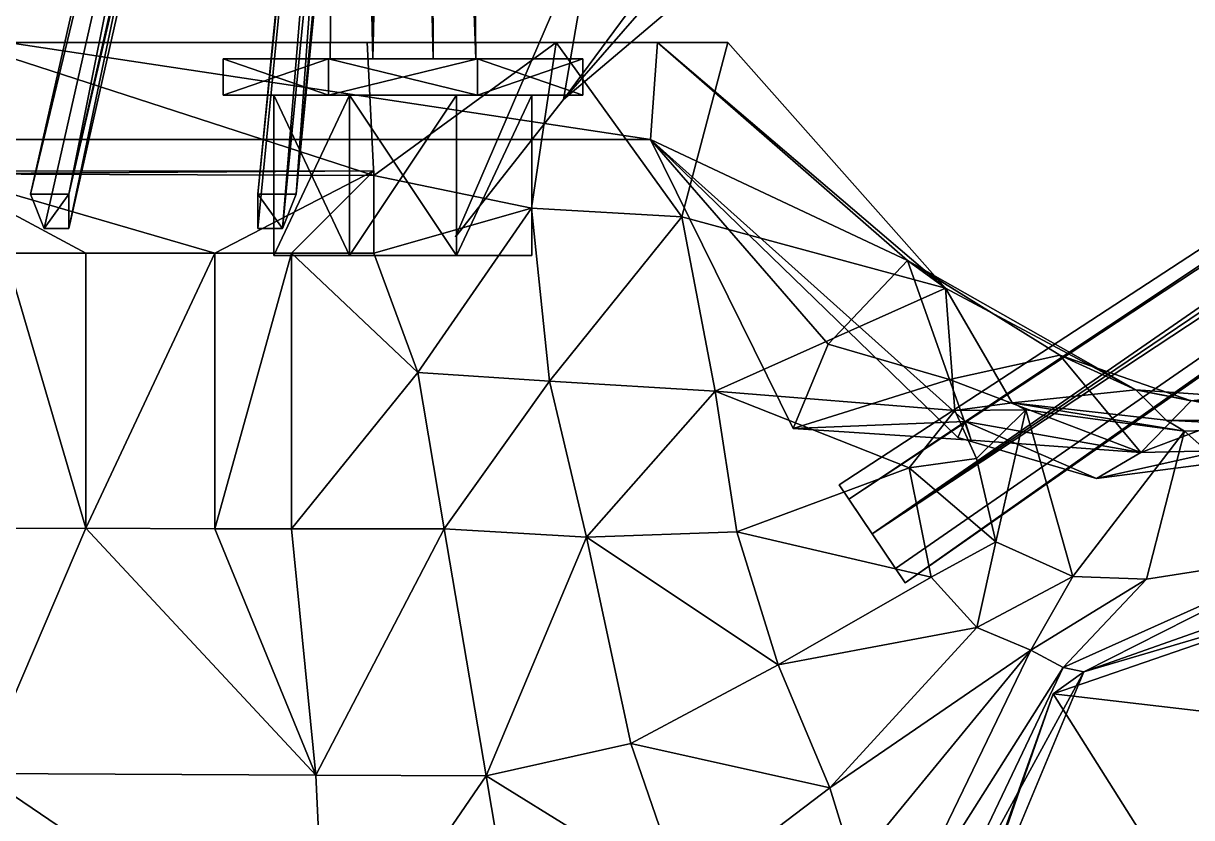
# Model space of a CAD drawing. Extents: x -936 to 1055, y -439 to 1376.
# Drawn here: x 227 to 627.7, y -66.3 to 206.1 of the extents above; entities that cross this region are included whole.
import ezdxf

# ---------------------------------------------------------------- set-up
doc = ezdxf.new("R2010")
doc.units = 0
doc.layers.get('0').update_dxf_attribs({"linetype": 'CONTINUOUS'})

msp = doc.modelspace()

# ---------------------------------------------------------------- linework, layer by layer
at = {"color": 7}
for points in [[(229.47, 147.49, -323.46), (344.09, 654.57, -31.68), (348.74, 642.83, -20.45), (229.47, 147.49, -323.46)], [(229.47, 147.49, -323.46), (242.59, 147.49, -323.46), (344.09, 654.57, -31.68), (229.47, 147.49, -323.46)], [(348.74, 642.83, 20.45), (344.09, 654.57, 31.68), (229.47, 147.49, 323.46), (348.74, 642.83, 20.45)], [(344.09, 654.57, 31.68), (242.59, 147.49, 323.46), (229.47, 147.49, 323.46), (344.09, 654.57, 31.68)], [(242.59, 147.49, -323.46), (357.21, 654.57, -31.68), (344.09, 654.57, -31.68), (242.59, 147.49, -323.46)], [(242.59, 147.49, -323.46), (357.21, 642.83, -20.45), (357.21, 654.57, -31.68), (242.59, 147.49, -323.46)], [(344.09, 654.57, 31.68), (357.21, 654.57, 31.68), (242.59, 147.49, 323.46), (344.09, 654.57, 31.68)], [(357.21, 654.57, 31.68), (357.21, 642.83, 20.45), (242.59, 147.49, 323.46), (357.21, 654.57, 31.68)], [(307.46, 147.49, -323.46), (357.21, 654.57, -31.68), (357.21, 642.83, -20.45), (307.46, 147.49, -323.46)], [(307.46, 147.49, -323.46), (320.58, 147.49, -323.46), (357.21, 654.57, -31.68), (307.46, 147.49, -323.46)], [(357.21, 642.83, 20.45), (357.21, 654.57, 31.68), (307.46, 147.49, 323.46), (357.21, 642.83, 20.45)], [(357.21, 654.57, 31.68), (320.58, 147.49, 323.46), (307.46, 147.49, 323.46), (357.21, 654.57, 31.68)], [(320.58, 147.49, -323.46), (370.34, 654.57, -31.68), (357.21, 654.57, -31.68), (320.58, 147.49, -323.46)], [(320.58, 147.49, -323.46), (365.68, 642.83, -20.45), (370.34, 654.57, -31.68), (320.58, 147.49, -323.46)], [(357.21, 654.57, 31.68), (370.34, 654.57, 31.68), (320.58, 147.49, 323.46), (357.21, 654.57, 31.68)], [(370.34, 654.57, 31.68), (365.68, 642.83, 20.45), (320.58, 147.49, 323.46), (370.34, 654.57, 31.68)], [(234.12, 135.74, -312.23), (229.47, 147.49, -323.46), (348.74, 642.83, -20.45), (234.12, 135.74, -312.23)], [(348.74, 642.83, 20.45), (229.47, 147.49, 323.46), (234.12, 135.74, 312.23), (348.74, 642.83, 20.45)], [(242.59, 135.74, -312.23), (234.12, 135.74, -312.23), (348.74, 642.83, -20.45), (242.59, 135.74, -312.23)], [(348.74, 642.83, 20.45), (234.12, 135.74, 312.23), (242.59, 135.74, 312.23), (348.74, 642.83, 20.45)], [(242.59, 147.49, -323.46), (242.59, 135.74, -312.23), (357.21, 642.83, -20.45), (242.59, 147.49, -323.46)], [(242.59, 135.74, -312.23), (348.74, 642.83, -20.45), (357.21, 642.83, -20.45), (242.59, 135.74, -312.23)], [(357.21, 642.83, 20.45), (242.59, 135.74, 312.23), (242.59, 147.49, 323.46), (357.21, 642.83, 20.45)], [(357.21, 642.83, 20.45), (348.74, 642.83, 20.45), (242.59, 135.74, 312.23), (357.21, 642.83, 20.45)], [(315.93, 135.74, -312.23), (307.46, 135.74, -312.23), (357.21, 642.83, -20.45), (315.93, 135.74, -312.23)], [(307.46, 135.74, -312.23), (307.46, 147.49, -323.46), (357.21, 642.83, -20.45), (307.46, 135.74, -312.23)], [(357.21, 642.83, 20.45), (307.46, 135.74, 312.23), (315.93, 135.74, 312.23), (357.21, 642.83, 20.45)], [(357.21, 642.83, 20.45), (307.46, 147.49, 323.46), (307.46, 135.74, 312.23), (357.21, 642.83, 20.45)], [(315.93, 135.74, -312.23), (357.21, 642.83, -20.45), (365.68, 642.83, -20.45), (315.93, 135.74, -312.23)], [(320.58, 147.49, -323.46), (315.93, 135.74, -312.23), (365.68, 642.83, -20.45), (320.58, 147.49, -323.46)], [(365.68, 642.83, 20.45), (357.21, 642.83, 20.45), (315.93, 135.74, 312.23), (365.68, 642.83, 20.45)], [(365.68, 642.83, 20.45), (315.93, 135.74, 312.23), (320.58, 147.49, 323.46), (365.68, 642.83, 20.45)], [(336.76, 642.83, -8.47), (336.76, 642.83, 8.47), (332.19, 193.93, 10.36), (336.76, 642.83, -8.47)], [(332.19, 193.93, -10.36), (336.76, 642.83, -8.47), (332.19, 193.93, 10.36), (332.19, 193.93, -10.36)], [(346.85, 193.93, -25.02), (336.76, 642.83, -8.47), (332.19, 193.93, -10.36), (346.85, 193.93, -25.02)], [(332.19, 193.93, 10.36), (336.76, 642.83, 8.47), (346.85, 193.93, 25.02), (332.19, 193.93, 10.36)], [(346.85, 193.93, -25.02), (348.74, 642.83, -20.45), (336.76, 642.83, -8.47), (346.85, 193.93, -25.02)], [(336.76, 642.83, 8.47), (348.74, 642.83, 20.45), (346.85, 193.93, 25.02), (336.76, 642.83, 8.47)], [(357.21, 642.83, -20.45), (348.74, 642.83, -20.45), (346.85, 193.93, -25.02), (357.21, 642.83, -20.45)], [(367.58, 193.93, -25.02), (357.21, 642.83, -20.45), (346.85, 193.93, -25.02), (367.58, 193.93, -25.02)], [(346.85, 193.93, 25.02), (348.74, 642.83, 20.45), (357.21, 642.83, 20.45), (346.85, 193.93, 25.02)], [(346.85, 193.93, 25.02), (357.21, 642.83, 20.45), (367.58, 193.93, 25.02), (346.85, 193.93, 25.02)], [(367.58, 193.93, -25.02), (365.68, 642.83, -20.45), (357.21, 642.83, -20.45), (367.58, 193.93, -25.02)], [(357.21, 642.83, 20.45), (365.68, 642.83, 20.45), (367.58, 193.93, 25.02), (357.21, 642.83, 20.45)], [(382.23, 193.93, -10.36), (377.66, 642.83, -8.47), (365.68, 642.83, -20.45), (382.23, 193.93, -10.36)], [(382.23, 193.93, -10.36), (365.68, 642.83, -20.45), (367.58, 193.93, -25.02), (382.23, 193.93, -10.36)], [(365.68, 642.83, 20.45), (377.66, 642.83, 8.47), (382.23, 193.93, 10.36), (365.68, 642.83, 20.45)], [(367.58, 193.93, 25.02), (365.68, 642.83, 20.45), (382.23, 193.93, 10.36), (367.58, 193.93, 25.02)], [(377.66, 642.83, 8.47), (377.66, 642.83, -8.47), (382.23, 193.93, -10.36), (377.66, 642.83, 8.47)], [(382.23, 193.93, 10.36), (377.66, 642.83, 8.47), (382.23, 193.93, -10.36), (382.23, 193.93, 10.36)], [(506.75, 47.87, 0), (1043.81, 398.59, 0), (510.07, 42.95, 14.34), (506.75, 47.87, 0)], [(510.07, 42.95, -14.34), (1043.81, 398.59, 0), (506.75, 47.87, 0), (510.07, 42.95, -14.34)], [(1043.81, 398.59, 0), (1045.46, 396.14, 7.14), (510.07, 42.95, 14.34), (1043.81, 398.59, 0)], [(510.07, 42.95, -14.34), (1045.46, 396.14, -7.14), (1043.81, 398.59, 0), (510.07, 42.95, -14.34)], [(510.07, 42.95, 14.34), (1045.46, 396.14, 7.14), (518.11, 31.06, 20.29), (510.07, 42.95, 14.34)], [(518.11, 31.06, -20.29), (1045.46, 396.14, -7.14), (510.07, 42.95, -14.34), (518.11, 31.06, -20.29)], [(1045.46, 396.14, 7.14), (1049.46, 390.22, 10.1), (518.11, 31.06, 20.29), (1045.46, 396.14, 7.14)], [(518.11, 31.06, -20.29), (1049.46, 390.22, -10.1), (1045.46, 396.14, -7.14), (518.11, 31.06, -20.29)], [(1053.46, 384.31, -7.14), (1049.46, 390.22, -10.1), (518.11, 31.06, -20.29), (1053.46, 384.31, -7.14)], [(518.11, 31.06, 20.29), (1049.46, 390.22, 10.1), (1053.46, 384.31, 7.14), (518.11, 31.06, 20.29)], [(526.14, 19.18, -14.34), (1053.46, 384.31, -7.14), (518.11, 31.06, -20.29), (526.14, 19.18, -14.34)], [(518.11, 31.06, 20.29), (1053.46, 384.31, 7.14), (526.14, 19.18, 14.34), (518.11, 31.06, 20.29)], [(529.47, 14.26, 0), (1053.46, 384.31, -7.14), (526.14, 19.18, -14.34), (529.47, 14.26, 0)], [(526.14, 19.18, 14.34), (1053.46, 384.31, 7.14), (529.47, 14.26, 0), (526.14, 19.18, 14.34)], [(529.47, 14.26, 0), (1055.12, 381.86, 0), (1053.46, 384.31, -7.14), (529.47, 14.26, 0)], [(1053.46, 384.31, 7.14), (1055.12, 381.86, 0), (529.47, 14.26, 0), (1053.46, 384.31, 7.14)], [(412.29, 180, -286.75), (472.84, 249.52, -296.94), (423.36, 244.48, -355.85), (412.29, 180, -286.75)], [(412.29, 180, -286.75), (450.9, 212.72, -234.29), (472.84, 249.52, -296.94), (412.29, 180, -286.75)], [(423.36, 244.48, 355.85), (472.84, 249.52, 296.94), (412.29, 180, 286.75), (423.36, 244.48, 355.85)], [(472.84, 249.52, 296.94), (450.9, 212.72, 234.29), (412.29, 180, 286.75), (472.84, 249.52, 296.94)], [(375.23, 132.97, -315.43), (412.29, 180, -286.75), (423.36, 244.48, -355.85), (375.23, 132.97, -315.43)], [(423.36, 244.48, -355.85), (412.29, 180, -286.75), (375.23, 132.97, -315.43), (423.36, 244.48, -355.85)], [(423.36, 244.48, 355.85), (412.29, 180, 286.75), (375.23, 132.97, 315.43), (423.36, 244.48, 355.85)], [(375.23, 132.97, 315.43), (412.29, 180, 286.75), (423.36, 244.48, 355.85), (375.23, 132.97, 315.43)], [(423.36, 244.48, -355.85), (459.86, 244.33, -296.94), (412.29, 180, -286.75), (423.36, 244.48, -355.85)], [(412.29, 180, 286.75), (459.86, 244.33, 296.94), (423.36, 244.48, 355.85), (412.29, 180, 286.75)], [(459.86, 244.33, -296.94), (450.9, 212.72, -234.29), (412.29, 180, -286.75), (459.86, 244.33, -296.94)], [(412.29, 180, 286.75), (450.9, 212.72, 234.29), (459.86, 244.33, 296.94), (412.29, 180, 286.75)], [(442.07, 166.28, -221.99), (189.78, 166.28, -242.96), (221.7, 199.52, -255.4), (442.07, 166.28, -221.99)], [(221.7, 199.52, 255.4), (189.78, 166.28, 242.96), (442.07, 166.28, 221.99), (221.7, 199.52, 255.4)], [(206.48, 199.52, -300.86), (195.98, 154.5, -317.41), (347.2, 153.99, -302.72), (206.48, 199.52, -300.86)], [(347.2, 153.99, 302.72), (195.98, 154.5, 317.41), (206.48, 199.52, 300.86), (347.2, 153.99, 302.72)], [(221.7, 199.52, -255.4), (206.48, 199.52, -300.86), (344.98, 199.52, -288.37), (221.7, 199.52, -255.4)], [(206.48, 199.52, -300.86), (347.2, 153.99, -302.72), (344.98, 199.52, -288.37), (206.48, 199.52, -300.86)], [(344.98, 199.52, 288.37), (206.48, 199.52, 300.86), (221.7, 199.52, 255.4), (344.98, 199.52, 288.37)], [(344.98, 199.52, 288.37), (347.2, 153.99, 302.72), (206.48, 199.52, 300.86), (344.98, 199.52, 288.37)], [(444.51, 199.52, -238.95), (221.7, 199.52, -255.4), (344.98, 199.52, -288.37), (444.51, 199.52, -238.95)], [(442.07, 166.28, -221.99), (221.7, 199.52, -255.4), (444.51, 199.52, -238.95), (442.07, 166.28, -221.99)], [(344.98, 199.52, 288.37), (221.7, 199.52, 255.4), (444.51, 199.52, 238.95), (344.98, 199.52, 288.37)], [(444.51, 199.52, 238.95), (221.7, 199.52, 255.4), (442.07, 166.28, 221.99), (444.51, 199.52, 238.95)], [(444.51, 199.52, -238.95), (344.98, 199.52, -288.37), (409.69, 199.52, -282.88), (444.51, 199.52, -238.95)], [(409.69, 199.52, -282.88), (344.98, 199.52, -288.37), (347.2, 153.99, -302.72), (409.69, 199.52, -282.88)], [(409.69, 199.52, 282.88), (344.98, 199.52, 288.37), (444.51, 199.52, 238.95), (409.69, 199.52, 282.88)], [(347.2, 153.99, 302.72), (344.98, 199.52, 288.37), (409.69, 199.52, 282.88), (347.2, 153.99, 302.72)], [(409.69, 199.52, -282.88), (347.2, 153.99, -302.72), (401.25, 142.79, -298.38), (409.69, 199.52, -282.88)], [(401.25, 142.79, 298.38), (347.2, 153.99, 302.72), (409.69, 199.52, 282.88), (401.25, 142.79, 298.38)], [(409.69, 199.52, -282.88), (401.25, 142.79, -298.38), (452.89, 139.73, -292.23), (409.69, 199.52, -282.88)], [(452.89, 139.73, 292.23), (401.25, 142.79, 298.38), (409.69, 199.52, 282.88), (452.89, 139.73, 292.23)], [(468.65, 199.52, -275.25), (444.51, 199.52, -238.95), (409.69, 199.52, -282.88), (468.65, 199.52, -275.25)], [(409.69, 199.52, -282.88), (452.89, 139.73, -292.23), (468.65, 199.52, -275.25), (409.69, 199.52, -282.88)], [(409.69, 199.52, 282.88), (444.51, 199.52, 238.95), (468.65, 199.52, 275.25), (409.69, 199.52, 282.88)], [(468.65, 199.52, 275.25), (452.89, 139.73, 292.23), (409.69, 199.52, 282.88), (468.65, 199.52, 275.25)], [(444.51, 199.52, -238.95), (530.21, 124.85, -197.16), (442.07, 166.28, -221.99), (444.51, 199.52, -238.95)], [(442.07, 166.28, 221.99), (530.21, 124.85, 197.16), (444.51, 199.52, 238.95), (442.07, 166.28, 221.99)], [(444.51, 199.52, -238.95), (468.65, 199.52, -275.25), (543.29, 115.27, -243.59), (444.51, 199.52, -238.95)], [(444.51, 199.52, -238.95), (543.29, 115.27, -243.59), (530.21, 124.85, -197.16), (444.51, 199.52, -238.95)], [(543.29, 115.27, 243.59), (468.65, 199.52, 275.25), (444.51, 199.52, 238.95), (543.29, 115.27, 243.59)], [(530.21, 124.85, 197.16), (543.29, 115.27, 243.59), (444.51, 199.52, 238.95), (530.21, 124.85, 197.16)], [(452.89, 139.73, -292.23), (543.29, 115.27, -243.59), (468.65, 199.52, -275.25), (452.89, 139.73, -292.23)], [(468.65, 199.52, 275.25), (543.29, 115.27, 243.59), (452.89, 139.73, 292.23), (468.65, 199.52, 275.25)], [(295.52, 193.93, -25.56), (295.52, 193.93, 25.56), (295.52, 181.46, 25.56), (295.52, 193.93, -25.56)], [(295.52, 181.46, -25.56), (295.52, 193.93, -25.56), (295.52, 181.46, 25.56), (295.52, 181.46, -25.56)], [(332.19, 193.93, -10.36), (332.19, 193.93, 10.36), (295.52, 193.93, 25.56), (332.19, 193.93, -10.36)], [(295.52, 193.93, -25.56), (332.19, 193.93, -10.36), (295.52, 193.93, 25.56), (295.52, 193.93, -25.56)], [(331.66, 193.93, -61.7), (295.52, 193.93, -25.56), (295.52, 181.46, -25.56), (331.66, 193.93, -61.7)], [(331.66, 181.46, -61.7), (331.66, 193.93, -61.7), (295.52, 181.46, -25.56), (331.66, 181.46, -61.7)], [(331.66, 193.93, -61.7), (332.19, 193.93, -10.36), (295.52, 193.93, -25.56), (331.66, 193.93, -61.7)], [(295.52, 193.93, 25.56), (331.66, 193.93, 61.7), (331.66, 181.46, 61.7), (295.52, 193.93, 25.56)], [(295.52, 181.46, 25.56), (295.52, 193.93, 25.56), (331.66, 181.46, 61.7), (295.52, 181.46, 25.56)], [(295.52, 193.93, 25.56), (332.19, 193.93, 10.36), (331.66, 193.93, 61.7), (295.52, 193.93, 25.56)], [(331.66, 193.93, -61.7), (346.85, 193.93, -25.02), (332.19, 193.93, -10.36), (331.66, 193.93, -61.7)], [(382.77, 193.93, -61.7), (331.66, 193.93, -61.7), (331.66, 181.46, -61.7), (382.77, 193.93, -61.7)], [(382.77, 181.46, -61.7), (382.77, 193.93, -61.7), (331.66, 181.46, -61.7), (382.77, 181.46, -61.7)], [(367.58, 193.93, -25.02), (346.85, 193.93, -25.02), (331.66, 193.93, -61.7), (367.58, 193.93, -25.02)], [(382.77, 193.93, -61.7), (367.58, 193.93, -25.02), (331.66, 193.93, -61.7), (382.77, 193.93, -61.7)], [(332.19, 193.93, 10.36), (346.85, 193.93, 25.02), (331.66, 193.93, 61.7), (332.19, 193.93, 10.36)], [(331.66, 193.93, 61.7), (382.77, 193.93, 61.7), (382.77, 181.46, 61.7), (331.66, 193.93, 61.7)], [(331.66, 181.46, 61.7), (331.66, 193.93, 61.7), (382.77, 181.46, 61.7), (331.66, 181.46, 61.7)], [(331.66, 193.93, 61.7), (346.85, 193.93, 25.02), (367.58, 193.93, 25.02), (331.66, 193.93, 61.7)], [(331.66, 193.93, 61.7), (367.58, 193.93, 25.02), (382.77, 193.93, 61.7), (331.66, 193.93, 61.7)], [(418.91, 193.93, -25.56), (382.23, 193.93, -10.36), (367.58, 193.93, -25.02), (418.91, 193.93, -25.56)], [(418.91, 193.93, -25.56), (367.58, 193.93, -25.02), (382.77, 193.93, -61.7), (418.91, 193.93, -25.56)], [(367.58, 193.93, 25.02), (382.23, 193.93, 10.36), (418.91, 193.93, 25.56), (367.58, 193.93, 25.02)], [(382.77, 193.93, 61.7), (367.58, 193.93, 25.02), (418.91, 193.93, 25.56), (382.77, 193.93, 61.7)], [(382.23, 193.93, 10.36), (382.23, 193.93, -10.36), (418.91, 193.93, -25.56), (382.23, 193.93, 10.36)], [(418.91, 193.93, 25.56), (382.23, 193.93, 10.36), (418.91, 193.93, -25.56), (418.91, 193.93, 25.56)], [(418.91, 193.93, -25.56), (382.77, 193.93, -61.7), (382.77, 181.46, -61.7), (418.91, 193.93, -25.56)], [(418.91, 181.46, -25.56), (418.91, 193.93, -25.56), (382.77, 181.46, -61.7), (418.91, 181.46, -25.56)], [(382.77, 193.93, 61.7), (418.91, 193.93, 25.56), (418.91, 181.46, 25.56), (382.77, 193.93, 61.7)], [(382.77, 181.46, 61.7), (382.77, 193.93, 61.7), (418.91, 181.46, 25.56), (382.77, 181.46, 61.7)], [(418.91, 193.93, 25.56), (418.91, 193.93, -25.56), (418.91, 181.46, -25.56), (418.91, 193.93, 25.56)], [(418.91, 181.46, 25.56), (418.91, 193.93, 25.56), (418.91, 181.46, -25.56), (418.91, 181.46, 25.56)], [(295.52, 181.46, -25.56), (295.52, 181.46, 25.56), (312.97, 181.46, 18.33), (295.52, 181.46, -25.56)], [(312.97, 181.46, -18.33), (295.52, 181.46, -25.56), (312.97, 181.46, 18.33), (312.97, 181.46, -18.33)], [(331.66, 181.46, -61.7), (295.52, 181.46, -25.56), (312.97, 181.46, -18.33), (331.66, 181.46, -61.7)], [(312.97, 181.46, 18.33), (295.52, 181.46, 25.56), (331.66, 181.46, 61.7), (312.97, 181.46, 18.33)], [(312.97, 181.46, -18.33), (312.97, 181.46, 18.33), (312.97, 126.47, 18.33), (312.97, 181.46, -18.33)], [(312.97, 126.47, -18.33), (312.97, 181.46, -18.33), (312.97, 126.47, 18.33), (312.97, 126.47, -18.33)], [(338.89, 126.47, -44.24), (338.89, 181.46, -44.24), (312.97, 181.46, -18.33), (338.89, 126.47, -44.24)], [(338.89, 126.47, -44.24), (312.97, 181.46, -18.33), (312.97, 126.47, -18.33), (338.89, 126.47, -44.24)], [(338.89, 181.46, -44.24), (331.66, 181.46, -61.7), (312.97, 181.46, -18.33), (338.89, 181.46, -44.24)], [(312.97, 126.47, 18.33), (312.97, 181.46, 18.33), (338.89, 181.46, 44.24), (312.97, 126.47, 18.33)], [(312.97, 126.47, 18.33), (338.89, 181.46, 44.24), (338.89, 126.47, 44.24), (312.97, 126.47, 18.33)], [(312.97, 181.46, 18.33), (331.66, 181.46, 61.7), (338.89, 181.46, 44.24), (312.97, 181.46, 18.33)], [(375.54, 181.46, -44.24), (382.77, 181.46, -61.7), (331.66, 181.46, -61.7), (375.54, 181.46, -44.24)], [(375.54, 181.46, -44.24), (331.66, 181.46, -61.7), (338.89, 181.46, -44.24), (375.54, 181.46, -44.24)], [(331.66, 181.46, 61.7), (382.77, 181.46, 61.7), (375.54, 181.46, 44.24), (331.66, 181.46, 61.7)], [(338.89, 181.46, 44.24), (331.66, 181.46, 61.7), (375.54, 181.46, 44.24), (338.89, 181.46, 44.24)], [(375.54, 181.46, -44.24), (338.89, 181.46, -44.24), (338.89, 126.47, -44.24), (375.54, 181.46, -44.24)], [(375.54, 126.47, -44.24), (375.54, 181.46, -44.24), (338.89, 126.47, -44.24), (375.54, 126.47, -44.24)], [(338.89, 181.46, 44.24), (375.54, 181.46, 44.24), (375.54, 126.47, 44.24), (338.89, 181.46, 44.24)], [(338.89, 126.47, 44.24), (338.89, 181.46, 44.24), (375.54, 126.47, 44.24), (338.89, 126.47, 44.24)], [(401.45, 181.46, -18.33), (375.54, 181.46, -44.24), (375.54, 126.47, -44.24), (401.45, 181.46, -18.33)], [(401.45, 126.47, -18.33), (401.45, 181.46, -18.33), (375.54, 126.47, -44.24), (401.45, 126.47, -18.33)], [(418.91, 181.46, -25.56), (382.77, 181.46, -61.7), (375.54, 181.46, -44.24), (418.91, 181.46, -25.56)], [(401.45, 181.46, -18.33), (418.91, 181.46, -25.56), (375.54, 181.46, -44.24), (401.45, 181.46, -18.33)], [(375.54, 126.47, 44.24), (375.54, 181.46, 44.24), (401.45, 181.46, 18.33), (375.54, 126.47, 44.24)], [(375.54, 126.47, 44.24), (401.45, 181.46, 18.33), (401.45, 126.47, 18.33), (375.54, 126.47, 44.24)], [(375.54, 181.46, 44.24), (382.77, 181.46, 61.7), (418.91, 181.46, 25.56), (375.54, 181.46, 44.24)], [(375.54, 181.46, 44.24), (418.91, 181.46, 25.56), (401.45, 181.46, 18.33), (375.54, 181.46, 44.24)], [(401.45, 181.46, 18.33), (401.45, 181.46, -18.33), (401.45, 126.47, -18.33), (401.45, 181.46, 18.33)], [(401.45, 126.47, 18.33), (401.45, 181.46, 18.33), (401.45, 126.47, -18.33), (401.45, 126.47, 18.33)], [(401.45, 181.46, 18.33), (418.91, 181.46, 25.56), (418.91, 181.46, -25.56), (401.45, 181.46, 18.33)], [(401.45, 181.46, 18.33), (418.91, 181.46, -25.56), (401.45, 181.46, -18.33), (401.45, 181.46, 18.33)], [(442.07, 166.28, 0), (189.56, 166.28, 0), (189.78, 166.27, -39.16), (442.07, 166.28, 0)], [(189.78, 166.27, 39.16), (189.56, 166.28, 0), (442.07, 166.28, 0), (189.78, 166.27, 39.16)], [(442.07, 166.28, -39.16), (442.07, 166.28, 0), (189.78, 166.27, -39.16), (442.07, 166.28, -39.16)], [(442.07, 166.28, -221.99), (442.07, 166.28, -39.16), (189.78, 166.27, -39.16), (442.07, 166.28, -221.99)], [(189.78, 166.28, -242.96), (442.07, 166.28, -221.99), (189.78, 166.27, -39.16), (189.78, 166.28, -242.96)], [(189.78, 166.27, 39.16), (442.07, 166.28, 0), (442.07, 166.28, 39.16), (189.78, 166.27, 39.16)], [(189.78, 166.27, 39.16), (442.07, 166.28, 39.16), (442.07, 166.28, 221.99), (189.78, 166.27, 39.16)], [(189.78, 166.27, 39.16), (442.07, 166.28, 221.99), (189.78, 166.28, 242.96), (189.78, 166.27, 39.16)], [(547.54, 64.1, 0), (442.07, 166.28, 0), (442.07, 166.28, -39.16), (547.54, 64.1, 0)], [(549.99, 69.64, -44.51), (547.54, 64.1, 0), (442.07, 166.28, -39.16), (549.99, 69.64, -44.51)], [(442.07, 166.28, -39.16), (491, 67.21, -40.07), (549.99, 69.64, -44.51), (442.07, 166.28, -39.16)], [(503.04, 96.06, -194.23), (491, 67.21, -40.07), (442.07, 166.28, -39.16), (503.04, 96.06, -194.23)], [(442.07, 166.28, -221.99), (503.04, 96.06, -194.23), (442.07, 166.28, -39.16), (442.07, 166.28, -221.99)], [(530.21, 124.85, -197.16), (503.04, 96.06, -194.23), (442.07, 166.28, -221.99), (530.21, 124.85, -197.16)], [(442.07, 166.28, 39.16), (442.07, 166.28, 0), (547.54, 64.1, 0), (442.07, 166.28, 39.16)], [(442.07, 166.28, 39.16), (547.54, 64.1, 0), (549.99, 69.64, 44.51), (442.07, 166.28, 39.16)], [(549.99, 69.64, 44.51), (491, 67.21, 40.07), (442.07, 166.28, 39.16), (549.99, 69.64, 44.51)], [(442.07, 166.28, 39.16), (491, 67.21, 40.07), (503.04, 96.06, 194.23), (442.07, 166.28, 39.16)], [(442.07, 166.28, 39.16), (503.04, 96.06, 194.23), (442.07, 166.28, 221.99), (442.07, 166.28, 39.16)], [(442.07, 166.28, 221.99), (503.04, 96.06, 194.23), (530.21, 124.85, 197.16), (442.07, 166.28, 221.99)], [(347.2, 155.56, -328.2), (347.2, 153.99, -302.72), (195.98, 154.5, -317.41), (347.2, 155.56, -328.2)], [(347.2, 155.56, -328.2), (195.98, 154.5, -317.41), (195.98, 155.46, -337.08), (347.2, 155.56, -328.2)], [(195.98, 155.46, -337.08), (292.63, 127.33, -337.97), (347.2, 155.56, -328.2), (195.98, 155.46, -337.08)], [(195.98, 154.5, 317.41), (347.2, 153.99, 302.72), (347.2, 155.56, 328.2), (195.98, 154.5, 317.41)], [(195.98, 155.46, 337.08), (195.98, 154.5, 317.41), (347.2, 155.56, 328.2), (195.98, 155.46, 337.08)], [(347.2, 155.56, 328.2), (292.63, 127.33, 337.97), (195.98, 155.46, 337.08), (347.2, 155.56, 328.2)], [(195.98, 155.46, -337.08), (220.83, 127.33, -337.97), (248.41, 127.33, -337.97), (195.98, 155.46, -337.08)], [(195.98, 155.46, -337.08), (248.41, 127.33, -337.97), (292.63, 127.33, -337.97), (195.98, 155.46, -337.08)], [(248.41, 127.33, 337.97), (220.83, 127.33, 337.97), (195.98, 155.46, 337.08), (248.41, 127.33, 337.97)], [(292.63, 127.33, 337.97), (248.41, 127.33, 337.97), (195.98, 155.46, 337.08), (292.63, 127.33, 337.97)], [(292.63, 127.33, -337.97), (318.94, 127.33, -337.97), (347.2, 155.56, -328.2), (292.63, 127.33, -337.97)], [(347.2, 155.56, 328.2), (318.94, 127.33, 337.97), (292.63, 127.33, 337.97), (347.2, 155.56, 328.2)], [(318.94, 127.33, -337.97), (347.2, 127.33, -337.97), (347.2, 155.56, -328.2), (318.94, 127.33, -337.97)], [(347.2, 155.56, 328.2), (347.2, 127.33, 337.97), (318.94, 127.33, 337.97), (347.2, 155.56, 328.2)], [(347.2, 127.33, -312.13), (347.2, 153.99, -302.72), (347.2, 155.56, -328.2), (347.2, 127.33, -312.13)], [(347.2, 127.33, -312.13), (347.2, 155.56, -328.2), (347.2, 127.33, -337.97), (347.2, 127.33, -312.13)], [(347.2, 155.56, 328.2), (347.2, 153.99, 302.72), (347.2, 127.33, 312.13), (347.2, 155.56, 328.2)], [(347.2, 127.33, 337.97), (347.2, 155.56, 328.2), (347.2, 127.33, 312.13), (347.2, 127.33, 337.97)], [(401.25, 142.79, -298.38), (347.2, 153.99, -302.72), (347.2, 127.33, -312.13), (401.25, 142.79, -298.38)], [(347.2, 127.33, 312.13), (347.2, 153.99, 302.72), (401.25, 142.79, 298.38), (347.2, 127.33, 312.13)], [(229.47, 147.49, -323.46), (234.12, 135.74, -312.23), (242.59, 147.49, -323.46), (229.47, 147.49, -323.46)], [(242.59, 147.49, 323.46), (234.12, 135.74, 312.23), (229.47, 147.49, 323.46), (242.59, 147.49, 323.46)], [(234.12, 135.74, -312.23), (242.59, 135.74, -312.23), (242.59, 147.49, -323.46), (234.12, 135.74, -312.23)], [(242.59, 147.49, 323.46), (242.59, 135.74, 312.23), (234.12, 135.74, 312.23), (242.59, 147.49, 323.46)], [(315.93, 135.74, -312.23), (320.58, 147.49, -323.46), (307.46, 147.49, -323.46), (315.93, 135.74, -312.23)], [(307.46, 135.74, -312.23), (315.93, 135.74, -312.23), (307.46, 147.49, -323.46), (307.46, 135.74, -312.23)], [(307.46, 147.49, 323.46), (320.58, 147.49, 323.46), (315.93, 135.74, 312.23), (307.46, 147.49, 323.46)], [(307.46, 147.49, 323.46), (315.93, 135.74, 312.23), (307.46, 135.74, 312.23), (307.46, 147.49, 323.46)], [(362.28, 86.35, -307.82), (401.25, 142.79, -298.38), (347.2, 127.33, -312.13), (362.28, 86.35, -307.82)], [(347.2, 127.33, 312.13), (401.25, 142.79, 298.38), (362.28, 86.35, 307.82), (347.2, 127.33, 312.13)], [(362.28, 86.35, -307.82), (407.42, 83.43, -295.61), (401.25, 142.79, -298.38), (362.28, 86.35, -307.82)], [(401.25, 142.79, 298.38), (407.42, 83.43, 295.61), (362.28, 86.35, 307.82), (401.25, 142.79, 298.38)], [(407.42, 83.43, -295.61), (452.89, 139.73, -292.23), (401.25, 142.79, -298.38), (407.42, 83.43, -295.61)], [(401.25, 142.79, 298.38), (452.89, 139.73, 292.23), (407.42, 83.43, 295.61), (401.25, 142.79, 298.38)], [(407.42, 83.43, -295.61), (464.31, 79.95, -284.19), (452.89, 139.73, -292.23), (407.42, 83.43, -295.61)], [(452.89, 139.73, 292.23), (464.31, 79.95, 284.19), (407.42, 83.43, 295.61), (452.89, 139.73, 292.23)], [(543.29, 115.27, -243.59), (452.89, 139.73, -292.23), (464.31, 79.95, -284.19), (543.29, 115.27, -243.59)], [(464.31, 79.95, 284.19), (452.89, 139.73, 292.23), (543.29, 115.27, 243.59), (464.31, 79.95, 284.19)], [(248.41, 33.04, -344.5), (248.41, 127.33, -337.97), (220.83, 127.33, -337.97), (248.41, 33.04, -344.5)], [(220.83, 32.9, -340.5), (248.41, 33.04, -344.5), (220.83, 127.33, -337.97), (220.83, 32.9, -340.5)], [(220.83, 127.33, 337.97), (248.41, 127.33, 337.97), (248.41, 33.04, 344.5), (220.83, 127.33, 337.97)], [(220.83, 127.33, 337.97), (248.41, 33.04, 344.5), (220.83, 32.9, 340.5), (220.83, 127.33, 337.97)], [(292.63, 127.33, -323.31), (248.41, 127.33, -326.96), (248.41, 33.04, -344.5), (292.63, 127.33, -323.31)], [(292.63, 32.8, -337.64), (292.63, 127.33, -323.31), (248.41, 33.04, -344.5), (292.63, 32.8, -337.64)], [(248.41, 127.33, -326.96), (292.63, 127.33, -323.31), (292.63, 127.33, -337.97), (248.41, 127.33, -326.96)], [(248.41, 127.33, -337.97), (248.41, 127.33, -326.96), (292.63, 127.33, -337.97), (248.41, 127.33, -337.97)], [(248.41, 127.33, -337.97), (248.41, 33.04, -344.5), (248.41, 127.33, -326.96), (248.41, 127.33, -337.97)], [(248.41, 33.04, 344.5), (248.41, 127.33, 326.96), (292.63, 127.33, 323.31), (248.41, 33.04, 344.5)], [(248.41, 33.04, 344.5), (292.63, 127.33, 323.31), (292.63, 32.8, 337.64), (248.41, 33.04, 344.5)], [(292.63, 127.33, 337.97), (292.63, 127.33, 323.31), (248.41, 127.33, 326.96), (292.63, 127.33, 337.97)], [(292.63, 127.33, 337.97), (248.41, 127.33, 326.96), (248.41, 127.33, 337.97), (292.63, 127.33, 337.97)], [(248.41, 127.33, 326.96), (248.41, 33.04, 344.5), (248.41, 127.33, 337.97), (248.41, 127.33, 326.96)], [(318.94, 127.33, -337.97), (292.63, 127.33, -337.97), (292.63, 32.8, -337.64), (318.94, 127.33, -337.97)], [(318.94, 127.33, -337.97), (292.63, 32.8, -337.64), (318.94, 32.78, -336.21), (318.94, 127.33, -337.97)], [(292.63, 32.8, -337.64), (292.63, 127.33, -337.97), (292.63, 127.33, -323.31), (292.63, 32.8, -337.64)], [(292.63, 32.8, 337.64), (292.63, 127.33, 337.97), (318.94, 127.33, 337.97), (292.63, 32.8, 337.64)], [(318.94, 32.78, 336.21), (292.63, 32.8, 337.64), (318.94, 127.33, 337.97), (318.94, 32.78, 336.21)], [(292.63, 127.33, 323.31), (292.63, 127.33, 337.97), (292.63, 32.8, 337.64), (292.63, 127.33, 323.31)], [(312.97, 126.47, 18.33), (338.89, 126.47, 44.24), (375.54, 126.47, 44.24), (312.97, 126.47, 18.33)], [(338.89, 126.47, -44.24), (312.97, 126.47, -18.33), (312.97, 126.47, 18.33), (338.89, 126.47, -44.24)], [(338.89, 126.47, -44.24), (312.97, 126.47, 18.33), (375.54, 126.47, 44.24), (338.89, 126.47, -44.24)], [(318.94, 32.78, -336.21), (362.28, 86.35, -307.82), (318.94, 127.33, -313.01), (318.94, 32.78, -336.21)], [(362.28, 86.35, -307.82), (347.2, 127.33, -312.13), (318.94, 127.33, -313.01), (362.28, 86.35, -307.82)], [(318.94, 32.78, -336.21), (318.94, 127.33, -313.01), (318.94, 127.33, -337.97), (318.94, 32.78, -336.21)], [(347.2, 127.33, -337.97), (318.94, 127.33, -337.97), (318.94, 127.33, -313.01), (347.2, 127.33, -337.97)], [(347.2, 127.33, -312.13), (347.2, 127.33, -337.97), (318.94, 127.33, -313.01), (347.2, 127.33, -312.13)], [(318.94, 127.33, 313.01), (362.28, 86.35, 307.82), (318.94, 32.78, 336.21), (318.94, 127.33, 313.01)], [(318.94, 127.33, 313.01), (347.2, 127.33, 312.13), (362.28, 86.35, 307.82), (318.94, 127.33, 313.01)], [(318.94, 127.33, 337.97), (318.94, 127.33, 313.01), (318.94, 32.78, 336.21), (318.94, 127.33, 337.97)], [(318.94, 127.33, 313.01), (318.94, 127.33, 337.97), (347.2, 127.33, 337.97), (318.94, 127.33, 313.01)], [(318.94, 127.33, 313.01), (347.2, 127.33, 337.97), (347.2, 127.33, 312.13), (318.94, 127.33, 313.01)], [(338.89, 126.47, -44.24), (375.54, 126.47, 44.24), (401.45, 126.47, -18.33), (338.89, 126.47, -44.24)], [(338.89, 126.47, -44.24), (401.45, 126.47, -18.33), (375.54, 126.47, -44.24), (338.89, 126.47, -44.24)], [(375.54, 126.47, 44.24), (401.45, 126.47, 18.33), (401.45, 126.47, -18.33), (375.54, 126.47, 44.24)], [(503.04, 96.06, -194.23), (530.21, 124.85, -197.16), (544.61, 83.98, -166.09), (503.04, 96.06, -194.23)], [(544.61, 83.98, 166.09), (530.21, 124.85, 197.16), (503.04, 96.06, 194.23), (544.61, 83.98, 166.09)], [(530.21, 124.85, -197.16), (543.29, 115.27, -243.59), (608.52, 80.49, -197.72), (530.21, 124.85, -197.16)], [(530.21, 124.85, -197.16), (608.52, 80.49, -197.72), (582.48, 92.34, -164.45), (530.21, 124.85, -197.16)], [(530.21, 124.85, -197.16), (582.48, 92.34, -164.45), (544.61, 83.98, -166.09), (530.21, 124.85, -197.16)], [(608.52, 80.49, 197.72), (543.29, 115.27, 243.59), (530.21, 124.85, 197.16), (608.52, 80.49, 197.72)], [(582.48, 92.34, 164.45), (608.52, 80.49, 197.72), (530.21, 124.85, 197.16), (582.48, 92.34, 164.45)], [(544.61, 83.98, 166.09), (582.48, 92.34, 164.45), (530.21, 124.85, 197.16), (544.61, 83.98, 166.09)], [(543.29, 115.27, -243.59), (464.31, 79.95, -284.19), (546.46, 73.33, -263.86), (543.29, 115.27, -243.59)], [(546.46, 73.33, 263.86), (464.31, 79.95, 284.19), (543.29, 115.27, 243.59), (546.46, 73.33, 263.86)], [(608.52, 80.49, -197.72), (543.29, 115.27, -243.59), (566.17, 75.96, -258.23), (608.52, 80.49, -197.72)], [(543.29, 115.27, -243.59), (546.46, 73.33, -263.86), (566.17, 75.96, -258.23), (543.29, 115.27, -243.59)], [(566.17, 75.96, 258.23), (543.29, 115.27, 243.59), (608.52, 80.49, 197.72), (566.17, 75.96, 258.23)], [(566.17, 75.96, 258.23), (546.46, 73.33, 263.86), (543.29, 115.27, 243.59), (566.17, 75.96, 258.23)], [(491, 67.21, -40.07), (503.04, 96.06, -194.23), (544.61, 83.98, -166.09), (491, 67.21, -40.07)], [(544.61, 83.98, 166.09), (503.04, 96.06, 194.23), (491, 67.21, 40.07), (544.61, 83.98, 166.09)], [(544.61, 83.98, -166.09), (582.48, 92.34, -164.45), (610.25, 58.94, -112.77), (544.61, 83.98, -166.09)], [(610.25, 58.94, 112.77), (582.48, 92.34, 164.45), (544.61, 83.98, 166.09), (610.25, 58.94, 112.77)], [(582.48, 92.34, -164.45), (608.52, 80.49, -197.72), (627.57, 76.7, -129.38), (582.48, 92.34, -164.45)], [(582.48, 92.34, -164.45), (627.57, 76.7, -129.38), (610.25, 58.94, -112.77), (582.48, 92.34, -164.45)], [(627.57, 76.7, 129.38), (608.52, 80.49, 197.72), (582.48, 92.34, 164.45), (627.57, 76.7, 129.38)], [(610.25, 58.94, 112.77), (627.57, 76.7, 129.38), (582.48, 92.34, 164.45), (610.25, 58.94, 112.77)], [(318.94, 32.78, -336.21), (371.37, 32.82, -326.3), (362.28, 86.35, -307.82), (318.94, 32.78, -336.21)], [(362.28, 86.35, 307.82), (371.37, 32.82, 326.3), (318.94, 32.78, 336.21), (362.28, 86.35, 307.82)], [(407.42, 83.43, -295.61), (362.28, 86.35, -307.82), (371.37, 32.82, -326.3), (407.42, 83.43, -295.61)], [(371.37, 32.82, 326.3), (362.28, 86.35, 307.82), (407.42, 83.43, 295.61), (371.37, 32.82, 326.3)], [(407.42, 83.43, -295.61), (371.37, 32.82, -326.3), (420.11, 29.89, -301.47), (407.42, 83.43, -295.61)], [(420.11, 29.89, 301.47), (371.37, 32.82, 326.3), (407.42, 83.43, 295.61), (420.11, 29.89, 301.47)], [(420.11, 29.89, -301.47), (464.31, 79.95, -284.19), (407.42, 83.43, -295.61), (420.11, 29.89, -301.47)], [(407.42, 83.43, 295.61), (464.31, 79.95, 284.19), (420.11, 29.89, 301.47), (407.42, 83.43, 295.61)], [(491, 67.21, -40.07), (544.61, 83.98, -166.09), (552.09, 63.18, -127.7), (491, 67.21, -40.07)], [(552.09, 63.18, 127.7), (544.61, 83.98, 166.09), (491, 67.21, 40.07), (552.09, 63.18, 127.7)], [(544.61, 83.98, -166.09), (610.25, 58.94, -112.77), (552.09, 63.18, -127.7), (544.61, 83.98, -166.09)], [(552.09, 63.18, 127.7), (610.25, 58.94, 112.77), (544.61, 83.98, 166.09), (552.09, 63.18, 127.7)], [(608.52, 80.49, -197.72), (566.17, 75.96, -258.23), (618.99, 70.02, -216.5), (608.52, 80.49, -197.72)], [(618.99, 70.02, 216.5), (566.17, 75.96, 258.23), (608.52, 80.49, 197.72), (618.99, 70.02, 216.5)], [(608.52, 80.49, -197.72), (657.54, 77, -162.38), (627.57, 76.7, -129.38), (608.52, 80.49, -197.72)], [(608.52, 80.49, -197.72), (618.99, 70.02, -216.5), (664.68, 69.6, -175.02), (608.52, 80.49, -197.72)], [(657.54, 77, -162.38), (608.52, 80.49, -197.72), (664.68, 69.6, -175.02), (657.54, 77, -162.38)], [(627.57, 76.7, 129.38), (657.54, 77, 162.38), (608.52, 80.49, 197.72), (627.57, 76.7, 129.38)], [(664.68, 69.6, 175.02), (618.99, 70.02, 216.5), (608.52, 80.49, 197.72), (664.68, 69.6, 175.02)], [(664.68, 69.6, 175.02), (608.52, 80.49, 197.72), (657.54, 77, 162.38), (664.68, 69.6, 175.02)], [(668.99, 81.08, -84.05), (674.75, 60.44, -39.06), (610.25, 58.94, -112.77), (668.99, 81.08, -84.05)], [(668.99, 81.08, -84.05), (610.25, 58.94, -112.77), (627.57, 76.7, -129.38), (668.99, 81.08, -84.05)], [(610.25, 58.94, 112.77), (674.75, 60.44, 39.06), (668.99, 81.08, 84.05), (610.25, 58.94, 112.77)], [(627.57, 76.7, 129.38), (610.25, 58.94, 112.77), (668.99, 81.08, 84.05), (627.57, 76.7, 129.38)], [(627.57, 76.7, -129.38), (657.54, 77, -162.38), (668.99, 81.08, -84.05), (627.57, 76.7, -129.38)], [(668.99, 81.08, 84.05), (657.54, 77, 162.38), (627.57, 76.7, 129.38), (668.99, 81.08, 84.05)], [(420.11, 29.89, -301.47), (471.65, 31.79, -282.31), (464.31, 79.95, -284.19), (420.11, 29.89, -301.47)], [(464.31, 79.95, 284.19), (471.65, 31.79, 282.31), (420.11, 29.89, 301.47), (464.31, 79.95, 284.19)], [(464.31, 79.95, -284.19), (471.65, 31.79, -282.31), (530.77, 53.65, -266.16), (464.31, 79.95, -284.19)], [(464.31, 79.95, -284.19), (530.77, 53.65, -266.16), (546.46, 73.33, -263.86), (464.31, 79.95, -284.19)], [(530.77, 53.65, 266.16), (471.65, 31.79, 282.31), (464.31, 79.95, 284.19), (530.77, 53.65, 266.16)], [(546.46, 73.33, 263.86), (530.77, 53.65, 266.16), (464.31, 79.95, 284.19), (546.46, 73.33, 263.86)], [(530.77, 53.65, -266.16), (553.88, 56.87, -280.54), (546.46, 73.33, -263.86), (530.77, 53.65, -266.16)], [(546.46, 73.33, 263.86), (553.88, 56.87, 280.54), (530.77, 53.65, 266.16), (546.46, 73.33, 263.86)], [(570.78, 73.61, -276.58), (566.17, 75.96, -258.23), (546.46, 73.33, -263.86), (570.78, 73.61, -276.58)], [(546.46, 73.33, 263.86), (566.17, 75.96, 258.23), (570.78, 73.61, 276.58), (546.46, 73.33, 263.86)], [(553.88, 56.87, -280.54), (570.78, 73.61, -276.58), (546.46, 73.33, -263.86), (553.88, 56.87, -280.54)], [(546.46, 73.33, 263.86), (570.78, 73.61, 276.58), (553.88, 56.87, 280.54), (546.46, 73.33, 263.86)], [(553.88, 56.87, -280.54), (560.51, 28.28, -271.85), (570.78, 73.61, -276.58), (553.88, 56.87, -280.54)], [(570.78, 73.61, 276.58), (560.51, 28.28, 271.85), (553.88, 56.87, 280.54), (570.78, 73.61, 276.58)], [(560.51, 28.28, -271.85), (586.99, 16.42, -259.13), (570.78, 73.61, -276.58), (560.51, 28.28, -271.85)], [(570.78, 73.61, 276.58), (586.99, 16.42, 259.13), (560.51, 28.28, 271.85), (570.78, 73.61, 276.58)], [(566.17, 75.96, -258.23), (570.78, 73.61, -276.58), (625.27, 66.31, -230.54), (566.17, 75.96, -258.23)], [(566.17, 75.96, -258.23), (625.27, 66.31, -230.54), (618.99, 70.02, -216.5), (566.17, 75.96, -258.23)], [(625.27, 66.31, 230.54), (570.78, 73.61, 276.58), (566.17, 75.96, 258.23), (625.27, 66.31, 230.54)], [(618.99, 70.02, 216.5), (625.27, 66.31, 230.54), (566.17, 75.96, 258.23), (618.99, 70.02, 216.5)], [(586.99, 16.42, -259.13), (625.27, 66.31, -230.54), (570.78, 73.61, -276.58), (586.99, 16.42, -259.13)], [(570.78, 73.61, 276.58), (625.27, 66.31, 230.54), (586.99, 16.42, 259.13), (570.78, 73.61, 276.58)], [(491, 67.21, -40.07), (552.09, 63.18, -127.7), (549.99, 69.64, -44.51), (491, 67.21, -40.07)], [(549.99, 69.64, 44.51), (552.09, 63.18, 127.7), (491, 67.21, 40.07), (549.99, 69.64, 44.51)], [(547.54, 64.1, 0), (549.99, 69.64, -44.51), (595, 50.09, 0), (547.54, 64.1, 0)], [(595, 50.09, 0), (549.99, 69.64, 44.51), (547.54, 64.1, 0), (595, 50.09, 0)], [(549.99, 69.64, -44.51), (552.09, 63.18, -127.7), (610.25, 58.94, -112.77), (549.99, 69.64, -44.51)], [(549.99, 69.64, -44.51), (610.25, 58.94, -112.77), (595, 50.09, 0), (549.99, 69.64, -44.51)], [(610.25, 58.94, 112.77), (552.09, 63.18, 127.7), (549.99, 69.64, 44.51), (610.25, 58.94, 112.77)], [(595, 50.09, 0), (610.25, 58.94, 112.77), (549.99, 69.64, 44.51), (595, 50.09, 0)], [(618.99, 70.02, -216.5), (625.27, 66.31, -230.54), (666.92, 67.54, -187.33), (618.99, 70.02, -216.5)], [(618.99, 70.02, -216.5), (666.92, 67.54, -187.33), (664.68, 69.6, -175.02), (618.99, 70.02, -216.5)], [(666.92, 67.54, 187.33), (625.27, 66.31, 230.54), (618.99, 70.02, 216.5), (666.92, 67.54, 187.33)], [(664.68, 69.6, 175.02), (666.92, 67.54, 187.33), (618.99, 70.02, 216.5), (664.68, 69.6, 175.02)], [(586.99, 16.42, -259.13), (612.16, 15.49, -233.64), (625.27, 66.31, -230.54), (586.99, 16.42, -259.13)], [(625.27, 66.31, 230.54), (612.16, 15.49, 233.64), (586.99, 16.42, 259.13), (625.27, 66.31, 230.54)], [(672, 24.85, -177.37), (625.27, 66.31, -230.54), (612.16, 15.49, -233.64), (672, 24.85, -177.37)], [(612.16, 15.49, 233.64), (625.27, 66.31, 230.54), (672, 24.85, 177.37), (612.16, 15.49, 233.64)], [(672, 24.85, -177.37), (666.92, 67.54, -187.33), (625.27, 66.31, -230.54), (672, 24.85, -177.37)], [(625.27, 66.31, 230.54), (666.92, 67.54, 187.33), (672, 24.85, 177.37), (625.27, 66.31, 230.54)], [(674.75, 60.44, -39.06), (658.11, 64.06, 0), (595, 50.09, 0), (674.75, 60.44, -39.06)], [(595, 50.09, 0), (658.11, 64.06, 0), (674.75, 60.44, 39.06), (595, 50.09, 0)], [(674.75, 60.44, -39.06), (595, 50.09, 0), (610.25, 58.94, -112.77), (674.75, 60.44, -39.06)], [(610.25, 58.94, 112.77), (595, 50.09, 0), (674.75, 60.44, 39.06), (610.25, 58.94, 112.77)], [(560.51, 28.28, -271.85), (553.88, 56.87, -280.54), (530.77, 53.65, -266.16), (560.51, 28.28, -271.85)], [(530.77, 53.65, 266.16), (553.88, 56.87, 280.54), (560.51, 28.28, 271.85), (530.77, 53.65, 266.16)], [(538.33, 16.22, -257.64), (530.77, 53.65, -266.16), (471.65, 31.79, -282.31), (538.33, 16.22, -257.64)], [(471.65, 31.79, 282.31), (530.77, 53.65, 266.16), (538.33, 16.22, 257.64), (471.65, 31.79, 282.31)], [(538.33, 16.22, -257.64), (560.51, 28.28, -271.85), (530.77, 53.65, -266.16), (538.33, 16.22, -257.64)], [(530.77, 53.65, 266.16), (560.51, 28.28, 271.85), (538.33, 16.22, 257.64), (530.77, 53.65, 266.16)], [(506.75, 47.87, 0), (510.07, 42.95, 14.34), (526.14, 19.18, 14.34), (506.75, 47.87, 0)], [(506.75, 47.87, 0), (526.14, 19.18, 14.34), (529.47, 14.26, 0), (506.75, 47.87, 0)], [(506.75, 47.87, 0), (529.47, 14.26, 0), (526.14, 19.18, -14.34), (506.75, 47.87, 0)], [(510.07, 42.95, -14.34), (506.75, 47.87, 0), (526.14, 19.18, -14.34), (510.07, 42.95, -14.34)], [(510.07, 42.95, 14.34), (518.11, 31.06, 20.29), (526.14, 19.18, 14.34), (510.07, 42.95, 14.34)], [(510.07, 42.95, -14.34), (526.14, 19.18, -14.34), (518.11, 31.06, -20.29), (510.07, 42.95, -14.34)], [(248.41, 33.04, -344.5), (220.83, 32.9, -340.5), (212.47, -51.09, -360.5), (248.41, 33.04, -344.5)], [(248.41, 33.04, -344.5), (212.47, -51.09, -360.5), (327.3, -51.67, -339.9), (248.41, 33.04, -344.5)], [(212.47, -51.09, 360.5), (220.83, 32.9, 340.5), (248.41, 33.04, 344.5), (212.47, -51.09, 360.5)], [(327.3, -51.67, 339.9), (212.47, -51.09, 360.5), (248.41, 33.04, 344.5), (327.3, -51.67, 339.9)], [(292.63, 32.8, -337.64), (248.41, 33.04, -344.5), (327.3, -51.67, -339.9), (292.63, 32.8, -337.64)], [(327.3, -51.67, 339.9), (248.41, 33.04, 344.5), (292.63, 32.8, 337.64), (327.3, -51.67, 339.9)], [(318.94, 32.78, -336.21), (292.63, 32.8, -337.64), (327.3, -51.67, -339.9), (318.94, 32.78, -336.21)], [(327.3, -51.67, 339.9), (292.63, 32.8, 337.64), (318.94, 32.78, 336.21), (327.3, -51.67, 339.9)], [(327.3, -51.67, -339.9), (371.37, 32.82, -326.3), (318.94, 32.78, -336.21), (327.3, -51.67, -339.9)], [(318.94, 32.78, 336.21), (371.37, 32.82, 326.3), (327.3, -51.67, 339.9), (318.94, 32.78, 336.21)], [(327.3, -51.67, -339.9), (385.69, -51.9, -334.83), (371.37, 32.82, -326.3), (327.3, -51.67, -339.9)], [(371.37, 32.82, 326.3), (385.69, -51.9, 334.83), (327.3, -51.67, 339.9), (371.37, 32.82, 326.3)], [(420.11, 29.89, -301.47), (371.37, 32.82, -326.3), (385.69, -51.9, -334.83), (420.11, 29.89, -301.47)], [(385.69, -51.9, 334.83), (371.37, 32.82, 326.3), (420.11, 29.89, 301.47), (385.69, -51.9, 334.83)], [(420.11, 29.89, -301.47), (385.69, -51.9, -334.83), (435.35, -40.81, -300.91), (420.11, 29.89, -301.47)], [(435.35, -40.81, 300.91), (385.69, -51.9, 334.83), (420.11, 29.89, 301.47), (435.35, -40.81, 300.91)], [(485.9, -13.89, -279.84), (471.65, 31.79, -282.31), (420.11, 29.89, -301.47), (485.9, -13.89, -279.84)], [(420.11, 29.89, 301.47), (471.65, 31.79, 282.31), (485.9, -13.89, 279.84), (420.11, 29.89, 301.47)], [(435.35, -40.81, -300.91), (485.9, -13.89, -279.84), (420.11, 29.89, -301.47), (435.35, -40.81, -300.91)], [(420.11, 29.89, 301.47), (485.9, -13.89, 279.84), (435.35, -40.81, 300.91), (420.11, 29.89, 301.47)], [(538.33, 16.22, -257.64), (471.65, 31.79, -282.31), (485.9, -13.89, -279.84), (538.33, 16.22, -257.64)], [(485.9, -13.89, 279.84), (471.65, 31.79, 282.31), (538.33, 16.22, 257.64), (485.9, -13.89, 279.84)], [(554.04, -1.07, -239.71), (560.51, 28.28, -271.85), (538.33, 16.22, -257.64), (554.04, -1.07, -239.71)], [(538.33, 16.22, 257.64), (560.51, 28.28, 271.85), (554.04, -1.07, 239.71), (538.33, 16.22, 257.64)], [(554.04, -1.07, -239.71), (586.99, 16.42, -259.13), (560.51, 28.28, -271.85), (554.04, -1.07, -239.71)], [(560.51, 28.28, 271.85), (586.99, 16.42, 259.13), (554.04, -1.07, 239.71), (560.51, 28.28, 271.85)], [(672, 24.85, -177.37), (583.65, -14.83, -156.45), (590.69, -16.27, -130.64), (672, 24.85, -177.37)], [(583.65, -14.83, -156.45), (672, 24.85, -177.37), (612.16, 15.49, -233.64), (583.65, -14.83, -156.45)], [(590.69, -16.27, 130.64), (583.65, -14.83, 156.45), (672, 24.85, 177.37), (590.69, -16.27, 130.64)], [(612.16, 15.49, 233.64), (672, 24.85, 177.37), (583.65, -14.83, 156.45), (612.16, 15.49, 233.64)], [(670.02, 11.77, -127.07), (672, 24.85, -177.37), (590.69, -16.27, -130.64), (670.02, 11.77, -127.07)], [(590.69, -16.27, 130.64), (672, 24.85, 177.37), (670.02, 11.77, 127.07), (590.69, -16.27, 130.64)], [(554.04, -1.07, -239.71), (538.33, 16.22, -257.64), (485.9, -13.89, -279.84), (554.04, -1.07, -239.71)], [(485.9, -13.89, 279.84), (538.33, 16.22, 257.64), (554.04, -1.07, 239.71), (485.9, -13.89, 279.84)], [(572.55, -8.83, -220.15), (586.99, 16.42, -259.13), (554.04, -1.07, -239.71), (572.55, -8.83, -220.15)], [(554.04, -1.07, 239.71), (586.99, 16.42, 259.13), (572.55, -8.83, 220.15), (554.04, -1.07, 239.71)], [(572.55, -8.83, -220.15), (612.16, 15.49, -233.64), (586.99, 16.42, -259.13), (572.55, -8.83, -220.15)], [(586.99, 16.42, 259.13), (612.16, 15.49, 233.64), (572.55, -8.83, 220.15), (586.99, 16.42, 259.13)], [(572.55, -8.83, -220.15), (583.65, -14.83, -156.45), (612.16, 15.49, -233.64), (572.55, -8.83, -220.15)], [(612.16, 15.49, 233.64), (583.65, -14.83, 156.45), (572.55, -8.83, 220.15), (612.16, 15.49, 233.64)], [(590.69, -16.27, -130.64), (670.54, 7.23, -47.17), (670.02, 11.77, -127.07), (590.69, -16.27, -130.64)], [(670.02, 11.77, 127.07), (670.54, 7.23, 47.17), (590.69, -16.27, 130.64), (670.02, 11.77, 127.07)], [(580.19, -23.86, -43.95), (680.16, -35.47, -31.1), (670.54, 7.23, -47.17), (580.19, -23.86, -43.95)], [(590.69, -16.27, -130.64), (580.19, -23.86, -43.95), (670.54, 7.23, -47.17), (590.69, -16.27, -130.64)], [(670.54, 7.23, 47.17), (680.16, -35.47, 31.1), (580.19, -23.86, 43.95), (670.54, 7.23, 47.17)], [(670.54, 7.23, 47.17), (580.19, -23.86, 43.95), (590.69, -16.27, 130.64), (670.54, 7.23, 47.17)], [(554.04, -1.07, -239.71), (485.9, -13.89, -279.84), (503.63, -56.04, -280.73), (554.04, -1.07, -239.71)], [(503.63, -56.04, 280.73), (485.9, -13.89, 279.84), (554.04, -1.07, 239.71), (503.63, -56.04, 280.73)], [(503.63, -56.04, -280.73), (572.55, -8.83, -220.15), (554.04, -1.07, -239.71), (503.63, -56.04, -280.73)], [(554.04, -1.07, 239.71), (572.55, -8.83, 220.15), (503.63, -56.04, 280.73), (554.04, -1.07, 239.71)], [(503.63, -56.04, -280.73), (511.8, -82.74, -266.11), (572.55, -8.83, -220.15), (503.63, -56.04, -280.73)], [(572.55, -8.83, 220.15), (511.8, -82.74, 266.11), (503.63, -56.04, 280.73), (572.55, -8.83, 220.15)], [(511.8, -82.74, -266.11), (524.43, -108.38, -212.24), (572.55, -8.83, -220.15), (511.8, -82.74, -266.11)], [(572.55, -8.83, 220.15), (524.43, -108.38, 212.24), (511.8, -82.74, 266.11), (572.55, -8.83, 220.15)], [(524.43, -108.38, -212.24), (583.65, -14.83, -156.45), (572.55, -8.83, -220.15), (524.43, -108.38, -212.24)], [(572.55, -8.83, 220.15), (583.65, -14.83, 156.45), (524.43, -108.38, 212.24), (572.55, -8.83, 220.15)], [(503.63, -56.04, -280.73), (485.9, -13.89, -279.84), (435.35, -40.81, -300.91), (503.63, -56.04, -280.73)], [(435.35, -40.81, 300.91), (485.9, -13.89, 279.84), (503.63, -56.04, 280.73), (435.35, -40.81, 300.91)], [(524.43, -108.38, -212.24), (528.89, -129.66, -186.67), (583.65, -14.83, -156.45), (524.43, -108.38, -212.24)], [(583.65, -14.83, 156.45), (528.89, -129.66, 186.67), (524.43, -108.38, 212.24), (583.65, -14.83, 156.45)], [(528.89, -129.66, -186.67), (590.69, -16.27, -130.64), (583.65, -14.83, -156.45), (528.89, -129.66, -186.67)], [(583.65, -14.83, 156.45), (590.69, -16.27, 130.64), (528.89, -129.66, 186.67), (583.65, -14.83, 156.45)], [(528.89, -129.66, -186.67), (536.44, -146.61, -100.81), (590.69, -16.27, -130.64), (528.89, -129.66, -186.67)], [(590.69, -16.27, 130.64), (536.44, -146.61, 100.81), (528.89, -129.66, 186.67), (590.69, -16.27, 130.64)], [(536.44, -146.61, -100.81), (580.19, -23.86, -43.95), (590.69, -16.27, -130.64), (536.44, -146.61, -100.81)], [(590.69, -16.27, 130.64), (580.19, -23.86, 43.95), (536.44, -146.61, 100.81), (590.69, -16.27, 130.64)], [(535.98, -150.76, -31.63), (623.27, -92.05, -31.1), (580.19, -23.86, -43.95), (535.98, -150.76, -31.63)], [(535.98, -150.76, -31.63), (580.19, -23.86, -43.95), (536.44, -146.61, -100.81), (535.98, -150.76, -31.63)], [(580.19, -23.86, 43.95), (623.27, -92.05, 31.1), (535.98, -150.76, 31.63), (580.19, -23.86, 43.95)], [(536.44, -146.61, 100.81), (580.19, -23.86, 43.95), (535.98, -150.76, 31.63), (536.44, -146.61, 100.81)], [(580.19, -23.86, -43.95), (623.27, -92.05, -31.1), (680.16, -35.47, -31.1), (580.19, -23.86, -43.95)], [(680.16, -35.47, 31.1), (623.27, -92.05, 31.1), (580.19, -23.86, 43.95), (680.16, -35.47, 31.1)], [(453.61, -93.98, -312.14), (435.35, -40.81, -300.91), (385.69, -51.9, -334.83), (453.61, -93.98, -312.14)], [(385.69, -51.9, 334.83), (435.35, -40.81, 300.91), (453.61, -93.98, 312.14), (385.69, -51.9, 334.83)], [(503.63, -56.04, -280.73), (435.35, -40.81, -300.91), (453.61, -93.98, -312.14), (503.63, -56.04, -280.73)], [(453.61, -93.98, 312.14), (435.35, -40.81, 300.91), (503.63, -56.04, 280.73), (453.61, -93.98, 312.14)], [(331.15, -131.72, -350.79), (327.3, -51.67, -339.9), (212.47, -51.09, -360.5), (331.15, -131.72, -350.79)], [(331.15, -131.72, -350.79), (212.47, -51.09, -360.5), (212.47, -142.36, -366.43), (331.15, -131.72, -350.79)], [(212.47, -51.09, 360.5), (327.3, -51.67, 339.9), (331.15, -131.72, 350.79), (212.47, -51.09, 360.5)], [(212.47, -142.36, 366.43), (212.47, -51.09, 360.5), (331.15, -131.72, 350.79), (212.47, -142.36, 366.43)], [(331.15, -131.72, -350.79), (385.69, -51.9, -334.83), (327.3, -51.67, -339.9), (331.15, -131.72, -350.79)], [(327.3, -51.67, 339.9), (385.69, -51.9, 334.83), (331.15, -131.72, 350.79), (327.3, -51.67, 339.9)], [(331.15, -131.72, -350.79), (396.89, -118.5, -342.22), (385.69, -51.9, -334.83), (331.15, -131.72, -350.79)], [(385.69, -51.9, 334.83), (396.89, -118.5, 342.22), (331.15, -131.72, 350.79), (385.69, -51.9, 334.83)], [(453.61, -93.98, -312.14), (385.69, -51.9, -334.83), (396.89, -118.5, -342.22), (453.61, -93.98, -312.14)], [(396.89, -118.5, 342.22), (385.69, -51.9, 334.83), (453.61, -93.98, 312.14), (396.89, -118.5, 342.22)], [(453.61, -93.98, -312.14), (511.8, -82.74, -266.11), (503.63, -56.04, -280.73), (453.61, -93.98, -312.14)], [(503.63, -56.04, 280.73), (511.8, -82.74, 266.11), (453.61, -93.98, 312.14), (503.63, -56.04, 280.73)]]:
    msp.add_polyline3d(points, dxfattribs=at)

doc.saveas('drawing.dxf')
